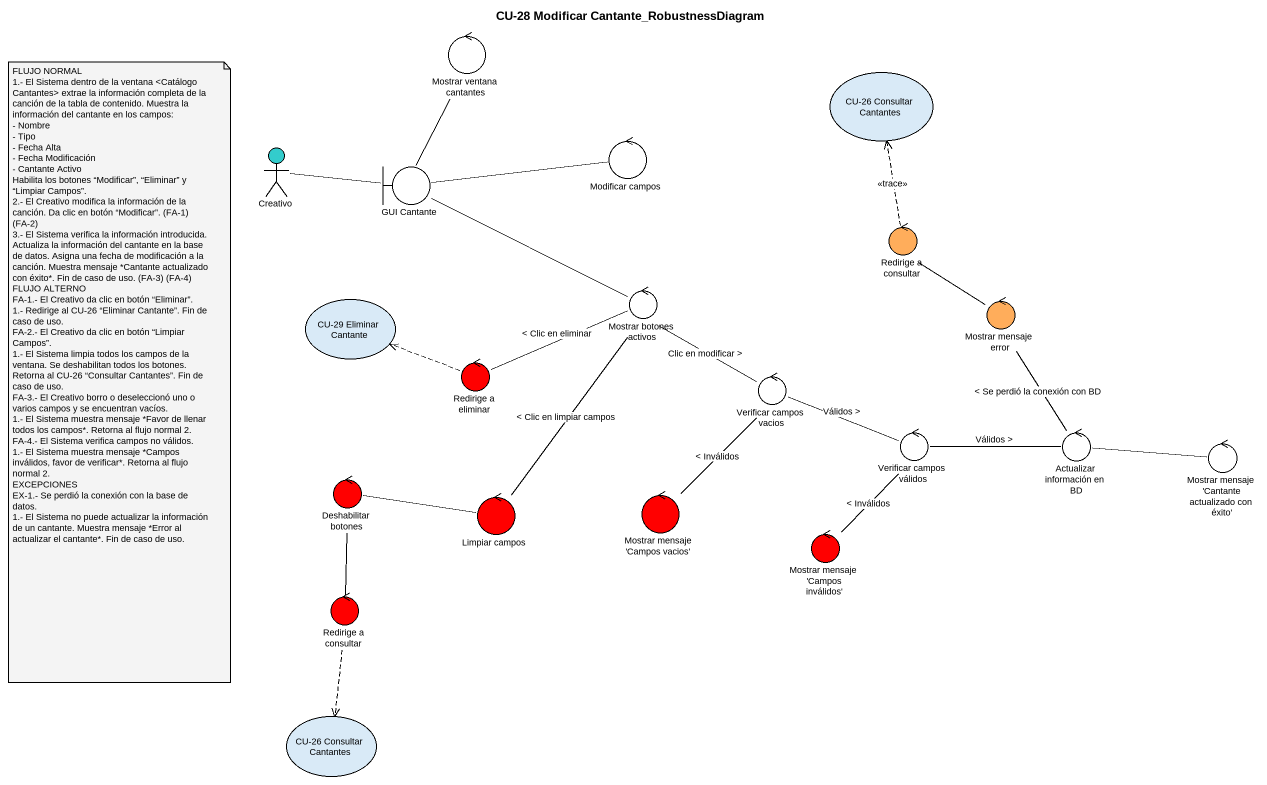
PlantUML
@startuml
title CU-28 Modificar Cantante_RobustnessDiagram
control "Mostrar ventana cantantes" as Mostrar_ventana_cantantes
usecase "CU-26 Consultar Cantantes" as CU_26_Consultar_Cantantes
control "Modificar campos" as Modificar_campos
actor Creativo #33CCCC
boundary "GUI Cantante" as GUI_Cantante
control "Redirige a consultar" as Redirige_a_consultar #FFAD5B
usecase "CU-29 Eliminar Cantante" as CU_29_Eliminar_Cantante
control "Mostrar botones activos" as Mostrar_botones_activos
control "Mostrar mensaje error" as Mostrar_mensaje_error #FFAD5B
control "Redirige a eliminar" as Redirige_a_eliminar #FF0000
control "Verificar campos vacios" as Verificar_campos_vacios
control "Verificar campos válidos" as Verificar_campos_válidos
control "Actualizar información en BD" as Actualizar_información_en_BD
control "Mostrar mensaje 'Cantante actualizado con éxito'" as Mostrar_mensaje_Cantante
control "Deshabilitar botones" as Deshabilitar_botones #FF0000
control "Mostrar mensaje 'Campos vacios'" as Mostrar_mensaje_Campos #FF0000
control "Limpiar campos" as Limpiar_campos #FF0000
control "Mostrar mensaje 'Campos inválidos'" as Mostrar_mensaje_Campos_2 #FF0000
control "Redirige a consultar" as Redirige_a_consultar_2 #FF0000
usecase "CU-26 Consultar Cantantes" as CU_26_Consultar_Cantantes_2
Creativo -right- GUI_Cantante
GUI_Cantante -up- Mostrar_ventana_cantantes
GUI_Cantante -right- Modificar_campos
GUI_Cantante -right- Mostrar_botones_activos
Redirige_a_consultar .up.> CU_26_Consultar_Cantantes : <<trace>>
Mostrar_botones_activos -left- Redirige_a_eliminar : < Clic en eliminar
Mostrar_botones_activos -- Verificar_campos_vacios : Clic en modificar >
Mostrar_botones_activos -- Limpiar_campos : < Clic en limpiar campos
Mostrar_mensaje_error -up- Redirige_a_consultar
Redirige_a_eliminar .left.> CU_29_Eliminar_Cantante
Verificar_campos_vacios -right- Verificar_campos_válidos : Válidos >
Verificar_campos_vacios -- Mostrar_mensaje_Campos : < Inválidos
Verificar_campos_válidos -right- Actualizar_información_en_BD : Válidos >
Verificar_campos_válidos -- Mostrar_mensaje_Campos_2 : < Inválidos
Actualizar_información_en_BD -up- Mostrar_mensaje_error : < Se perdió la conexión con BD
Actualizar_información_en_BD -right- Mostrar_mensaje_Cantante
Deshabilitar_botones -- Redirige_a_consultar_2
Limpiar_campos -left- Deshabilitar_botones
Redirige_a_consultar_2 ..> CU_26_Consultar_Cantantes_2
note as N1
  FLUJO NORMAL
  1.- El Sistema dentro de la ventana <Catálogo Cantantes> extrae la información completa de la canción de la tabla de contenido. Muestra la información del cantante en los campos:
  - Nombre
  - Tipo
  - Fecha Alta
  - Fecha Modificación
  - Cantante Activo
  Habilita los botones “Modificar”, “Eliminar” y “Limpiar Campos”.
  2.- El Creativo modifica la información de la canción. Da clic en botón “Modificar”. (FA-1) (FA-2)
  3.- El Sistema verifica la información introducida. Actualiza la información del cantante en la base de datos. Asigna una fecha de modificación a la canción. Muestra mensaje *Cantante actualizado con éxito*. Fin de caso de uso. (FA-3) (FA-4)
  FLUJO ALTERNO
  FA-1.- El Creativo da clic en botón “Eliminar”.
  1.- Redirige al CU-26 “Eliminar Cantante”. Fin de caso de uso.
  FA-2.- El Creativo da clic en botón “Limpiar Campos”.
  1.- El Sistema limpia todos los campos de la ventana. Se deshabilitan todos los botones. Retorna al CU-26 “Consultar Cantantes”. Fin de caso de uso.
  FA-3.- El Creativo borro o deseleccionó uno o varios campos y se encuentran vacíos.
  1.- El Sistema muestra mensaje *Favor de llenar todos los campos*. Retorna al flujo normal 2.
  FA-4.- El Sistema verifica campos no válidos.
  1.- El Sistema muestra mensaje *Campos inválidos, favor de verificar*. Retorna al flujo normal 2.
  EXCEPCIONES
  EX-1.- Se perdió la conexión con la base de datos.
  1.- El Sistema no puede actualizar la información de un cantante. Muestra mensaje *Error al actualizar el cantante*. Fin de caso de uso.
end note
@enduml
